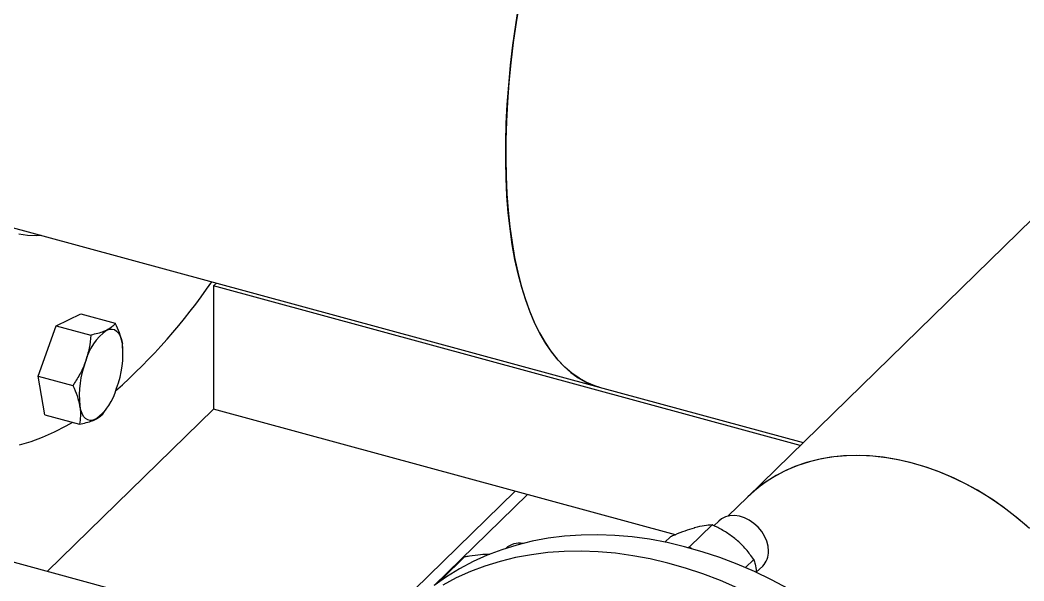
# Model space of a CAD drawing. Header units: inches. Extents: x 0.9 to 37.1, y -8.4 to 11.7.
# Drawn here: x 33.6167 to 33.7623, y 2.156 to 2.2373 of the extents above; entities that cross this region are included whole.
import ezdxf

# ---------------------------------------------------------------- set-up
doc = ezdxf.new("R2010")
doc.units = ezdxf.units.IN
doc.header["$MEASUREMENT"] = 0

msp = doc.modelspace()

# ---------------------------------------------------------------- linework, layer by layer
at = {"color": 7, "linetype": 'Continuous', "lineweight": 25}
for p, q in [((33.77061906553454, 2.215376877512119), (33.72220964240144, 2.168127796474743)), ((33.61253492613847, 2.208034935272279), (33.70073137289314, 2.184065030865614)), ((33.6452069529392, 2.19915537846469), (33.64477838449285, 2.198737082522675)), ((33.72987518059203, 2.175609596746695), (33.64477838449285, 2.198737082522675)), ((33.64477838449285, 2.198737082522675), (33.64477838449285, 2.180879430424714)), ((33.62197299879671, 2.192974466872251), (33.62552996110126, 2.194695664332353)), ((33.62552996110126, 2.194695664332353), (33.63055463934013, 2.193330064452861)), ((33.61936912166917, 2.185650529473135), (33.62197299879671, 2.192974466872251)), ((33.62197299879671, 2.192974466872251), (33.62699767703558, 2.191608866992759)), ((33.63161801764857, 2.18969364231207), (33.63157096770533, 2.190381992275459)), ((33.63165788823105, 2.189633683623559), (33.63165363570722, 2.189696073860329)), ((33.61936912166917, 2.185650529473135), (33.62439379990803, 2.184284929593643)), ((33.62032220684618, 2.180047789534121), (33.61936912166917, 2.185650529473135)), ((33.70073137289314, 2.184065030865615), (33.73030374903838, 2.176027892688708)), ((33.64477838449285, 2.180879430424714), (33.6206526165707, 2.15733194132309)), ((33.62890142369996, 2.180399828750371), (33.62931175451171, 2.181001164521851)), ((33.71180141588954, 2.162664006620938), (33.64477838449285, 2.180879430424714)), ((33.62032220684618, 2.180047789534121), (33.62534688508505, 2.178682189654629)), ((33.6644128882162, 2.145438837159042), (33.68853865613835, 2.168986326260666)), ((33.67680428744237, 2.155301016167436), (33.69032755660514, 2.168500141445292)), ((33.72220964240144, 2.168127796474742), (33.71935941801373, 2.165345890094671)), ((33.71806068178844, 2.16464196295488), (33.7173588033904, 2.163956908121315)), ((33.71381711032771, 2.160895334877923), (33.71708640875537, 2.164086270368297)), ((33.71025945771278, 2.161582402232869), (33.71104288492391, 2.162347051207997)), ((33.66668740761691, 2.144820671522985), (33.60634141283634, 2.161221419846087)), ((33.71352344635767, 2.16081082358656), (33.71381711032771, 2.160895334877923)), ((33.71381711032771, 2.160895334877923), (33.71411235606995, 2.160649885447747)), ((33.67793940895547, 2.156242995102436), (33.68120870738313, 2.15943393059281)), ((33.72192275942317, 2.157883812631974), (33.72312993258683, 2.159062050647317)), ((33.72349524514211, 2.157209841152574), (33.72442701917198, 2.158119281170576)), ((33.67789553419942, 2.15609622177004), (33.67793940895547, 2.156242995102436)), ((33.67793940895547, 2.156242995102436), (33.67810457347157, 2.156240999011631))]:
    msp.add_line(p, q, dxfattribs=at)
at = {"color": 7, "linetype": 'Continuous', "lineweight": 25, "flags": 128}
for points in [[(33.68915024753611, 2.239933910339803), (33.68867276162521, 2.236968253431761), (33.68825911126272, 2.234026806735621), (33.68791019232319, 2.231115940769933), (33.68762676048736, 2.228241959822197), (33.68740942960547, 2.225411088295176), (33.6872586703678, 2.222629457226227), (33.68717480928532, 2.219903091008839), (33.68715802798243, 2.21723789434514), (33.68720836280372, 2.214639639457627), (33.68732570473515, 2.212113953587813), (33.68750979964025, 2.20966630680888), (33.68776024881043, 2.207302000178718), (33.68807650982858, 2.205026154259009), (33.68845789774372, 2.202843698025238), (33.68890358655459, 2.200759358191623), (33.68941261099846, 2.19877764897411), (33.68998386864173, 2.196902862313583), (33.69061612226754, 2.195139058580476), (33.69130800255535, 2.193490057780917), (33.69205801104649, 2.191959431283443), (33.69286452338961, 2.190550494084211), (33.69372579285854, 2.189266297627459), (33.69463995413541, 2.188109623196749), (33.69560502735045, 2.187082975891334), (33.69661892236999, 2.186188579200667), (33.69767944332317, 2.185428370188818), (33.69878429335778, 2.184803995299225), (33.69993107961464, 2.184316806788867), (33.70073137289314, 2.184065030865615)], [(33.68821193954326, 2.233661146126296), (33.68861754461337, 2.236599117392713), (33.68908710481963, 2.239562098337494)], [(33.70073137289314, 2.184065030865614), (33.70007725379158, 2.184265609947309), (33.69892539833616, 2.184735569849884), (33.69781517350103, 2.18534286432598), (33.69674898378598, 2.186086178110991), (33.69572913832052, 2.186963901352778), (33.69475784586281, 2.187974133098249), (33.69383721001606, 2.189114685410396), (33.69296922467248, 2.190383088106888), (33.69215576969506, 2.191776594109929), (33.69139860684615, 2.193292185395816), (33.69069937597186, 2.194926579531313), (33.69005959145058, 2.196676236782664), (33.6894806389131, 2.198537367781871), (33.68896377224171, 2.200505941733621), (33.68851011085451, 2.202577695145091), (33.68812063728106, 2.204748141059722), (33.68779619503439, 2.207012578774974), (33.68753748678416, 2.209366104022993), (33.68734507283483, 2.211803619592168), (33.68721936991216, 2.214319846366553), (33.68716065026071, 2.216909334759264), (33.68716904105415, 2.21956647651506), (33.6872445241199, 2.222285516856582), (33.68738693597844, 2.225060566947919), (33.6875959681974, 2.227885616648514), (33.68787116805955, 2.230754547529787), (33.68821193954326, 2.233661146126296)], [(33.61987498076468, 2.206040065703223), (33.61908409617989, 2.206003663238032), (33.6178097884895, 2.206057253461577), (33.61656972436533, 2.206251753493549)], [(33.62931594396454, 2.192322763514915), (33.62971095804353, 2.192462031193418), (33.63008509056812, 2.192488326446724), (33.63043194002711, 2.192401199355761), (33.63074557173006, 2.192202140689212), (33.6310206193516, 2.191894556396049), (33.63125237675067, 2.191483709328808), (33.6314368784939, 2.190976629194716), (33.63157096770533, 2.190381992275459)], [(33.62766515201402, 2.179396086176785), (33.62727013793503, 2.179256818498283), (33.62689600541044, 2.179230523244976), (33.62654915595145, 2.179317650335939), (33.6262355242485, 2.179516709002489), (33.62596047662696, 2.179824293295652), (33.62572871922789, 2.180235140362893), (33.62554421748466, 2.180742220496984), (33.62541012827323, 2.181336857416241)], [(33.62432682209818, 2.178959420917156), (33.62338530471086, 2.178414581902071), (33.62166785840168, 2.177519076523077), (33.61996795497807, 2.176760942313925), (33.61828808928273, 2.176141291941115), (33.61663072675021, 2.175661034827017)], [(33.76269598665688, 2.163933550225824), (33.76099514342768, 2.16537140641215), (33.75923270886159, 2.166717252792572), (33.75741607522166, 2.167965444419654), (33.75555286210071, 2.169110745943937), (33.75365088446209, 2.170148353572805), (33.75171811986099, 2.171073915219271), (33.74976267498383, 2.171883548756134), (33.74779275164599, 2.172573858298971), (33.74581661239056, 2.173141948449662), (33.7438425458323, 2.173585436440688), (33.74187883189243, 2.173902462129292), (33.73993370706963, 2.174091695799563), (33.73801532989339, 2.174152343739723), (33.73613174670428, 2.174084151571235), (33.73429085790477, 2.173887405315752), (33.73250038482226, 2.173562930195444), (33.73076783732307, 2.173112087171729), (33.72910048231353, 2.172536767236926), (33.72750531325998, 2.17183938348278), (33.72598902085581, 2.171022860979115), (33.72455796495831, 2.170090624505071), (33.72321814791323, 2.169046584184397), (33.72220964240144, 2.168127796474742)], [(33.74631077678197, 2.173011523149983), (33.74433541487291, 2.173486356634663), (33.74236833831819, 2.173835143392061), (33.74041779772047, 2.174056420489304), (33.7384919743249, 2.174149259813347), (33.73659894570405, 2.1741132719638), (33.73474665187786, 2.173948607886212), (33.73294286201032, 2.173655958238949), (33.73119514182302, 2.173236550496334), (33.72951082186178, 2.172692143800195), (33.72789696674988, 2.17202502158141), (33.72636034555651, 2.171237981982405), (33.72490740340496, 2.170334326120774), (33.72354423443955, 2.169317844243245), (33.72227655626466, 2.168192799828062), (33.72220964240144, 2.168127796474743)], [(33.76311073170215, 2.163560408264562), (33.76142641174091, 2.165020339110405), (33.75967869155361, 2.166389732648611), (33.75787490168607, 2.167662845166784), (33.75602260785988, 2.168834336788584), (33.75412957923903, 2.169899293871027), (33.75220375584345, 2.17085324961401), (33.75025321524574, 2.171692202795625), (33.74828613869102, 2.172412634554671), (33.74631077678197, 2.173011523149983)], [(33.72527440181598, 2.160285204573934), (33.72520962919783, 2.161000316144543), (33.72501739318866, 2.161727651060279), (33.72470387241195, 2.162443832178497), (33.72427914368344, 2.163125840848782), (33.72375685813392, 2.163751756751313), (33.72315380245072, 2.164301462433976), (33.72248935933966, 2.164757289903832), (33.72178488454905, 2.165104588490944), (33.72106302047831, 2.165332195732963), (33.72034696843262, 2.165432796145854), (33.71965974291388, 2.165403156349575), (33.71902343191574, 2.165244228991563), (33.71845848699724, 2.164961122127873), (33.71806068178844, 2.16464196295488)], [(33.72818119343118, 2.15479067320991), (33.72572268185658, 2.156102654223494), (33.72323389928954, 2.157302328954684), (33.72072113261081, 2.158386666920993), (33.71819072928709, 2.159352928990611), (33.71564908133679, 2.160198674301689), (33.71310260918322, 2.160921766428171), (33.71055774543604, 2.16152037877659), (33.70802091864195, 2.161992999200202), (33.70549853704559, 2.162338433818798), (33.70299697240177, 2.162555810034553), (33.70052254387991, 2.16264457873628), (33.69808150210119, 2.162604515686535), (33.695680013349, 2.162435722088058), (33.69332414399236, 2.162138624328128), (33.6910198451617, 2.16171397290147), (33.68877293771589, 2.161162840514444), (33.68658909753811, 2.160486619375291), (33.68447384119819, 2.159687017677296), (33.68243251201723, 2.158766055283745), (33.68047026656989, 2.157726058625571), (33.67859206165848, 2.156569654824592), (33.67680264179162, 2.155299765057172)], [(33.72080319413886, 2.154929886210912), (33.71829042746013, 2.156014224177221), (33.71576002413641, 2.156980486246838), (33.71321837618611, 2.157826231557916), (33.71067190403254, 2.158549323684399), (33.70812704028536, 2.159147936032818), (33.70559021349127, 2.15962055645643), (33.70306783189491, 2.159965991075026), (33.70056626725109, 2.160183367290781), (33.69809183872923, 2.160272135992508), (33.69565079695051, 2.160232072942763), (33.69324930819833, 2.160063279344286), (33.69089343884168, 2.159766181584355), (33.68858914001103, 2.159341530157698), (33.68634223256521, 2.158790397770672), (33.68415839238743, 2.158114176631519), (33.68204313604751, 2.157314574933524), (33.68000180686655, 2.156393612539973), (33.67803956141921, 2.155353615881798)]]:
    msp.add_lwpolyline(points, dxfattribs=at)
at = {"color": 7, "linetype": 'Continuous', "lineweight": 25}
for centre, radius, start, end in [((33.57329515823871, 2.24804560195302), 0.08629200548114782, 311.61337685942, 325.6374280783452), ((33.63413103503984, 2.185732745159644), 0.0081617059482793, 126.1542656647842, 165.3264655325235), ((33.61784426331126, 2.188850578469097), 0.01381186597706786, 339.0790953833259, 6.365854626848575), ((33.63913683266729, 2.182868271222605), 0.01381186597705561, 159.0790953833145, 186.3658546268632), ((33.62285006093872, 2.185986104532057), 0.008161705948279382, 306.1542656647886, 345.3264655325282), ((33.68918361678143, 2.15838011637459), 0.003056400319384549, 80.94550564036152, 131.1523742253195), ((33.72231712198918, 2.16019346856504), 0.002958702328614027, 315.4889887968657, 1.776768348938494)]:
    msp.add_arc(centre, radius, start, end, dxfattribs=at)
for points, knots in [([(33.62931594396454, 2.192322763514915), (33.62916761236406, 2.192256128866009), (33.62877948627251, 2.192081771913364), (33.62801342306586, 2.191838183513275), (33.62733752020635, 2.191685590554672), (33.62699767703558, 2.191608866992759)], [0, 0, 0, 0, 0.2352153999993335, 0.6154671935981741, 1, 1, 1, 1]), ([(33.63055463934013, 2.193330064452861), (33.63049687054529, 2.193251386870464), (33.63033450558259, 2.193030255673814), (33.62997047150566, 2.192681420281888), (33.62953507054615, 2.192442836737783), (33.62931594396454, 2.192322763514915)], [0, 0, 0, 0, 0.2152816572951722, 0.6050705810155996, 1, 1, 1, 1]), ([(33.63157096770533, 2.190381992275459), (33.63155902478503, 2.190448583880274), (33.63146860116439, 2.190952769947484), (33.63118942274742, 2.191932912463398), (33.63076752243919, 2.192861510861255), (33.63055463934013, 2.193330064452861)], [0, 0, 0, 0, 0.07010571820324446, 0.5307925293049198, 1, 1, 1, 1]), ([(33.62699767703558, 2.191608866992759), (33.62693710554234, 2.190973144201132), (33.62681485199573, 2.18969004283131), (33.62642979944607, 2.188433948484906), (33.6262355242485, 2.187800196085306)], [0, 0, 0, 0, 0.4954579634770115, 1, 1, 1, 1]), ([(33.6262355242485, 2.187800196085306), (33.62620401240324, 2.187713551433549), (33.62596542627255, 2.18705753741592), (33.62540689933053, 2.185850215759306), (33.62473355633872, 2.184809869228231), (33.62439379990803, 2.184284929593643)], [0, 0, 0, 0, 0.07010571820324608, 0.5307925293049145, 1, 1, 1, 1]), ([(33.62439379990803, 2.184284929593643), (33.62462206157257, 2.183788971819177), (33.62508277001074, 2.182787963033315), (33.62530035001485, 2.181823479767412), (33.62541012827323, 2.181336857416241)], [0, 0, 0, 0, 0.4954579634770068, 1, 1, 1, 1]), ([(33.62541012827323, 2.181336857416241), (33.62542078160114, 2.181270616295004), (33.62550144131062, 2.180769083849633), (33.6255448267859, 2.179853024802839), (33.62541326747978, 2.179074844868958), (33.62534688508505, 2.178682189654629)], [0, 0, 0, 0, 0.07010571820324374, 0.530792529304909, 1, 1, 1, 1]), ([(33.62534688508505, 2.178682189654629), (33.62568331296122, 2.178758096309036), (33.62635934848471, 2.178910627054796), (33.62712620144634, 2.179153981446321), (33.6275168178383, 2.179329452225946), (33.62766515201402, 2.179396086176785)], [0, 0, 0, 0, 0.3805934879738672, 0.7647841813874835, 1, 1, 1, 1]), ([(33.62766515201402, 2.179396086176785), (33.62788146287463, 2.17951442899667), (33.62831731877019, 2.179752884040468), (33.62868224500636, 2.180101575150974), (33.62884607928692, 2.18032470969142), (33.6289038473896, 2.180403387114731)], [0, 0, 0, 0, 0.3894480145147164, 0.7847188654868374, 1, 1, 1, 1]), ([(33.71449002024101, 2.163631838268307), (33.71405113664117, 2.163494408436635), (33.71315750971073, 2.163214582535932), (33.71196542444834, 2.162740282842195), (33.71125120089161, 2.162435845699982), (33.71104288492391, 2.162347051207997)], [0, 0, 0, 0, 0.4060446745437036, 0.8267623950146998, 0.9999999999999999, 0.9999999999999999, 0.9999999999999999, 0.9999999999999999]), ([(33.71708640875537, 2.164086270368297), (33.71672840845866, 2.164060118722421), (33.71599936760894, 2.164006862849991), (33.71503981255889, 2.163789506369098), (33.71450452074833, 2.163635996688452), (33.71449002024101, 2.163631838268307)], [0, 0, 0, 0, 0.4841952181635656, 0.9860273763412022, 1, 1, 1, 1]), ([(33.72053354407247, 2.161989337987967), (33.72009466047263, 2.16232497950649), (33.71920103354219, 2.163008391463639), (33.7180089482798, 2.16365478053422), (33.71729472472307, 2.163988836903434), (33.71708640875537, 2.164086270368297)], [0, 0, 0, 0, 0.4060446745436762, 0.8267623950146396, 1, 1, 1, 1]), ([(33.72312993258683, 2.159062050647317), (33.72277193229013, 2.159561546193776), (33.7220428914404, 2.160578731545249), (33.72108333639036, 2.161530823338238), (33.72054804457979, 2.161977244885135), (33.72053354407247, 2.161989337987967)], [0, 0, 0, 0, 0.4841952181635664, 0.9860273763412052, 1, 1, 1, 1]), ([(33.68484107951361, 2.159801804131532), (33.68440675988366, 2.159792361398695), (33.68346677682174, 2.159771924816252), (33.68221612844546, 2.159604974269739), (33.6814361902041, 2.159472553468182), (33.68120870738313, 2.15943393059281)], [0, 0, 0, 0, 0.3782618007937501, 0.818659027131976, 1, 1, 1, 1]), ([(33.72312993258683, 2.159062050647317), (33.72319190252571, 2.158835890555317), (33.72333851754559, 2.158300817147337), (33.72347144430958, 2.157687506583759), (33.72349333916173, 2.157248092795224), (33.72349524514211, 2.157209841152574)], [0, 0, 0, 0, 0.4006173618950917, 0.9478228242215879, 1, 1, 1, 1])]:
    msp.add_open_spline(points, degree=3, knots=knots, dxfattribs=at)

doc.saveas('drawing.dxf')
